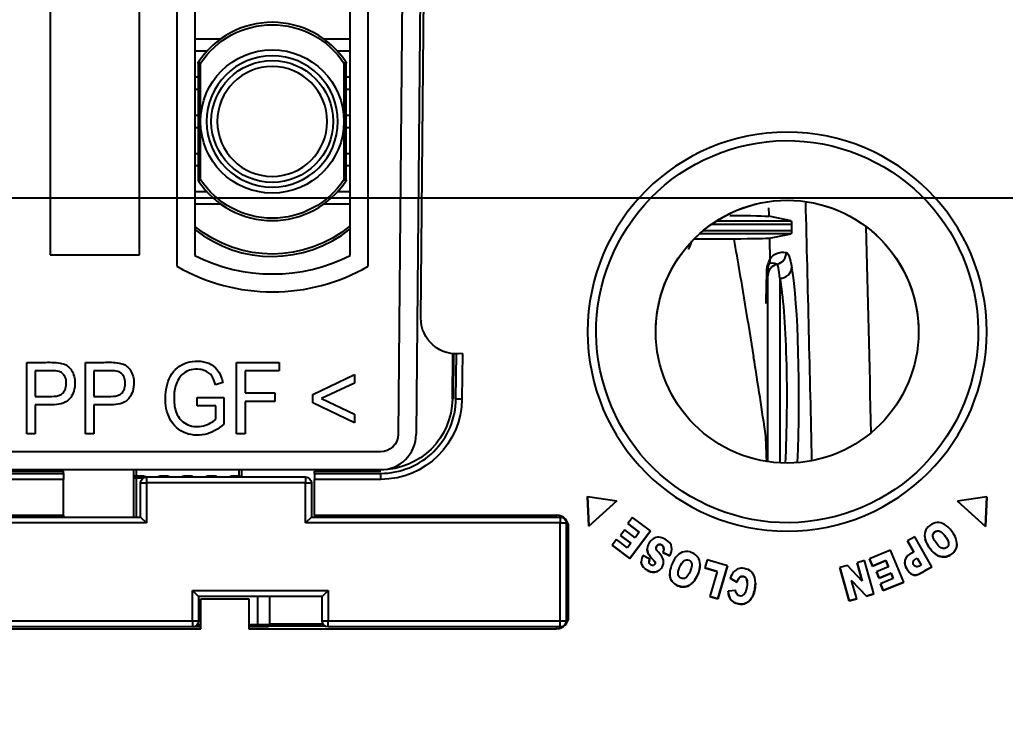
# Model space of a CAD drawing. Header units: millimetres. Extents: x 28 to 2363, y 8 to 1657.
# Drawn here: x 1971.9 to 2054.5, y 1254.4 to 1313.5 of the extents above; entities that cross this region are included whole.
import ezdxf

# ---------------------------------------------------------------- set-up
doc = ezdxf.new("R2010")
doc.units = ezdxf.units.MM
doc.layers.get('Defpoints').update_dxf_attribs({"linetype": 'CONTINUOUS'})
doc.layers.add('1LINE', color=7, linetype='CONTINUOUS')
doc.styles.add('Annotative', font='malgun.ttf')
doc.dimstyles.new('WOO', dxfattribs={"dimtxt": 20, "dimasz": 2, "dimexe": 1.25, "dimexo": 0.3, "dimgap": 1, "dimtad": 1, "dimdec": 1, "dimzin": 1, "dimdsep": 46, "dimtxsty": 'Annotative', "dimcen": 0, "dimclrd": 1, "dimclre": 1, "dimclrt": 2, "dimadec": 0, "dimazin": 0, "dimtfac": 1, "dimtdec": 1, "dimtofl": 0, "dimtmove": 0, "dimatfit": 3, "dimfxl": 0, "dimarcsym": 0})

# ---------------------------------------------------------------- blocks, each defined once
blk = doc.blocks.new('*D31')
at = {"layer": '1LINE', "color": 1, "lineweight": -2}
for p, q in [((1963.641, 1298.544), (2143.909, 1298.544)), ((2142.659, 1296.544), (2142.659, 849.163)), ((1892.986, 847.163), (2143.909, 847.163))]:
    blk.add_line(p, q, dxfattribs=at)
at = {"layer": '1LINE', "color": 1}
for points in [[(2142.326, 1296.544), (2142.993, 1296.544), (2142.659, 1298.544)], [(2142.326, 849.163), (2142.993, 849.163), (2142.659, 847.163)]]:
    blk.add_solid(points, dxfattribs=at)
at = {"layer": 'Defpoints', "color": 0}
for p in [(1963.341, 1298.544), (1892.686, 847.163), (2142.659, 847.163)]:
    blk.add_point(p, dxfattribs=at)
at = {"layer": '1LINE', "color": 2, "insert": (2131.272, 1072.853), "char_height": 20, "attachment_point": 5, "rotation": 90, "style": 'Annotative'}
blk.add_mtext('451', dxfattribs=at)
blk = doc.blocks.new('*D32')
at = {"layer": '1LINE', "color": 1, "lineweight": -2}
for p, q in [((1963.641, 1336.944), (2212.264, 1336.944)), ((2211.014, 1334.944), (2211.014, 849.163)), ((1892.986, 847.163), (2212.264, 847.163))]:
    blk.add_line(p, q, dxfattribs=at)
at = {"layer": '1LINE', "color": 1}
for points in [[(2210.681, 1334.944), (2211.348, 1334.944), (2211.014, 1336.944)], [(2210.681, 849.163), (2211.348, 849.163), (2211.014, 847.163)]]:
    blk.add_solid(points, dxfattribs=at)
at = {"layer": 'Defpoints', "color": 0}
for p in [(1963.341, 1336.944), (1892.686, 847.163), (2211.014, 847.163)]:
    blk.add_point(p, dxfattribs=at)
at = {"layer": '1LINE', "color": 2, "insert": (2199.681, 1092.053), "char_height": 20, "attachment_point": 5, "rotation": 90, "style": 'Annotative'}
blk.add_mtext('490', dxfattribs=at)

msp = doc.modelspace()

# ---------------------------------------------------------------- linework, layer by layer
at = {"layer": '1LINE', "linetype": 'Continuous'}
for p, q in [((2004.331, 1357.762), (2003.642, 1278.762)), ((2005.831, 1357.749), (2005.142, 1278.749)), ((1985.116, 1349.631), (1985.116, 1292.818)), ((2001.116, 1292.818), (2001.116, 1349.631)), ((1986.616, 1348.736), (1986.616, 1293.713)), ((1999.616, 1293.713), (1999.616, 1348.736)), ((2005.533, 1288.502), (2006.012, 1343.367)), ((1974.491, 1342.775), (1974.491, 1293.775)), ((1981.991, 1293.775), (1981.991, 1342.775)), ((1988.759, 1311.844), (1986.616, 1311.844)), ((1999.616, 1311.844), (1997.422, 1311.844)), ((1986.616, 1310.844), (1987.635, 1310.844)), ((1998.546, 1310.844), (1999.616, 1310.844)), ((1986.891, 1309.823), (1986.891, 1300.064)), ((1986.891, 1309.823), (1987.091, 1309.823)), ((1986.924, 1309.934), (1987.091, 1309.823)), ((1987.091, 1304.944), (1987.091, 1309.823)), ((1999.257, 1309.934), (1999.091, 1309.823)), ((1999.091, 1309.823), (1999.291, 1309.823)), ((1999.091, 1309.823), (1999.091, 1304.944)), ((1999.291, 1300.064), (1999.291, 1309.823)), ((1986.891, 1308.644), (1986.616, 1308.644)), ((1999.616, 1308.644), (1999.291, 1308.644)), ((1986.616, 1307.644), (1986.891, 1307.644)), ((1999.291, 1307.644), (1999.616, 1307.644)), ((1986.891, 1305.444), (1986.616, 1305.444)), ((1999.616, 1305.444), (1999.291, 1305.444)), ((1987.091, 1300.064), (1987.091, 1304.944)), ((1999.091, 1304.944), (1999.091, 1300.064)), ((1986.616, 1304.444), (1986.891, 1304.444)), ((1999.291, 1304.444), (1999.616, 1304.444)), ((1986.891, 1302.244), (1986.616, 1302.244)), ((1999.616, 1302.244), (1999.291, 1302.244)), ((1986.616, 1301.244), (1986.891, 1301.244)), ((1999.291, 1301.244), (1999.616, 1301.244)), ((1986.891, 1300.064), (1987.091, 1300.064)), ((1986.924, 1299.953), (1987.091, 1300.064)), ((1999.091, 1300.064), (1999.257, 1299.953)), ((1999.091, 1300.064), (1999.291, 1300.064)), ((1987.635, 1299.044), (1986.616, 1299.044)), ((1999.616, 1299.044), (1998.546, 1299.044)), ((1986.616, 1298.044), (1988.759, 1298.044)), ((1997.422, 1298.044), (1999.616, 1298.044)), ((2036.564, 1296.33), (2029.859, 1296.33)), ((2030.307, 1296.63), (2036.538, 1296.63)), ((2036.538, 1296.63), (2034.663, 1297.004)), ((2036.564, 1296.33), (2036.564, 1295.826)), ((2036.538, 1295.526), (2028.85, 1295.526)), ((2029.198, 1295.826), (2036.564, 1295.826)), ((2034.711, 1295.161), (2036.538, 1295.526)), ((1974.491, 1293.775), (1981.991, 1293.775)), ((2034.581, 1292.018), (2034.581, 1292.584)), ((2034.581, 1276.462), (2034.581, 1292.018)), ((2035.581, 1291.809), (2035.581, 1276.36)), ((1972.531, 1278.775), (1972.531, 1284.775)), ((1977.465, 1278.775), (1977.465, 1284.775)), ((1990.111, 1278.775), (1990.111, 1284.775)), ((1990.111, 1284.775), (1993.683, 1284.775)), ((1993.683, 1284.775), (1993.683, 1284.067)), ((2008.168, 1281.722), (2008.201, 1285.494)), ((2008.274, 1281.721), (2008.307, 1285.485)), ((2008.474, 1281.72), (2008.507, 1285.476)), ((2009.007, 1285.514), (2008.974, 1281.715)), ((1973.233, 1284.067), (1973.233, 1281.921)), ((1978.167, 1284.067), (1978.167, 1281.921)), ((1990.811, 1284.067), (1990.811, 1282.208)), ((1993.683, 1284.067), (1990.811, 1284.067)), ((1988.962, 1283.097), (1988.329, 1282.901)), ((1996.483, 1282.086), (1999.991, 1283.763)), ((1999.991, 1283.763), (1999.991, 1283.031)), ((1999.991, 1283.031), (1997.209, 1281.737)), ((1986.799, 1281.832), (1989.041, 1281.835)), ((1986.799, 1281.128), (1986.799, 1281.832)), ((1989.041, 1281.835), (1989.041, 1279.61)), ((1990.811, 1282.208), (1993.297, 1282.208)), ((1993.297, 1281.501), (1990.811, 1281.501)), ((1990.811, 1281.501), (1990.811, 1278.775)), ((1993.297, 1282.208), (1993.297, 1281.501)), ((1996.483, 1281.398), (1996.483, 1282.086)), ((1997.209, 1281.737), (1999.991, 1280.432)), ((1973.233, 1281.214), (1973.233, 1278.775)), ((1978.167, 1281.214), (1978.167, 1278.775)), ((1988.355, 1281.128), (1986.799, 1281.128)), ((1988.355, 1280.01), (1988.355, 1281.128)), ((1999.991, 1279.7), (1996.483, 1281.398)), ((1999.991, 1280.432), (1999.991, 1279.7)), ((1973.233, 1278.775), (1972.531, 1278.775)), ((1978.167, 1278.775), (1977.465, 1278.775)), ((1990.811, 1278.775), (1990.111, 1278.775)), ((2002.142, 1277.275), (1944.09, 1277.275)), ((1944.061, 1275.675), (1975.62, 1275.675)), ((2002.142, 1275.775), (1944.09, 1275.775)), ((1975.62, 1275.475), (1975.62, 1275.675)), ((1981.508, 1275.075), (1981.508, 1275.775)), ((1981.708, 1275.775), (1981.708, 1275.275)), ((1990.308, 1275.275), (1990.308, 1275.775)), ((1990.508, 1275.775), (1990.508, 1275.175)), ((1996.62, 1275.475), (1996.62, 1275.675)), ((1996.62, 1275.675), (2002.174, 1275.675)), ((1944.087, 1275.475), (1975.62, 1275.475)), ((1975.62, 1274.975), (1944.087, 1274.975)), ((1975.62, 1275.475), (1975.62, 1274.975)), ((1975.62, 1271.975), (1975.62, 1274.975)), ((1981.708, 1275.075), (1981.508, 1275.075)), ((1981.508, 1271.825), (1981.508, 1275.075)), ((1981.708, 1275.075), (1981.708, 1275.275)), ((1981.708, 1275.275), (1982.308, 1275.275)), ((1982.27, 1275.075), (1981.708, 1275.075)), ((1981.708, 1275.075), (1981.708, 1271.825)), ((1982.308, 1275.101), (1982.308, 1275.275)), ((1982.57, 1275.175), (1995.87, 1275.175)), ((1982.57, 1275.175), (1982.57, 1274.675)), ((1983.708, 1275.175), (1983.708, 1275.275)), ((1983.708, 1275.275), (1984.308, 1275.275)), ((1984.308, 1275.175), (1984.308, 1275.275)), ((1985.708, 1275.175), (1985.708, 1275.275)), ((1985.708, 1275.275), (1986.308, 1275.275)), ((1986.308, 1275.175), (1986.308, 1275.275)), ((1987.708, 1275.275), (1988.308, 1275.275)), ((1987.708, 1275.175), (1987.708, 1275.275)), ((1988.308, 1275.175), (1988.308, 1275.275)), ((1989.708, 1275.175), (1989.708, 1275.275)), ((1989.708, 1275.275), (1990.308, 1275.275)), ((1990.308, 1275.175), (1990.308, 1275.275)), ((1995.87, 1275.175), (1995.87, 1274.675)), ((1996.62, 1275.475), (1996.62, 1274.975)), ((1996.62, 1275.475), (2002.174, 1275.475)), ((1996.62, 1271.975), (1996.62, 1274.975)), ((2002.174, 1274.975), (1996.62, 1274.975)), ((2002.174, 1274.975), (2002.174, 1275.475)), ((1982.07, 1271.825), (1982.07, 1274.675)), ((1995.87, 1274.675), (1982.57, 1274.675)), ((1982.57, 1274.675), (1982.57, 1271.325)), ((1995.87, 1271.325), (1995.87, 1274.675)), ((1996.37, 1274.675), (1996.37, 1271.825)), ((2019.48, 1273.542), (2021.932, 1273.182)), ((2019.583, 1271.06), (2019.48, 1273.542)), ((2019.48, 1273.542), (2019.583, 1271.06)), ((2021.932, 1273.182), (2019.583, 1271.06)), ((2019.583, 1271.06), (2021.932, 1273.182)), ((2052.915, 1273.517), (2050.456, 1273.14)), ((2052.797, 1271.022), (2052.915, 1273.517)), ((2052.915, 1273.517), (2052.797, 1271.022)), ((2050.456, 1273.14), (2052.797, 1271.022)), ((2052.797, 1271.022), (2050.456, 1273.14)), ((1927.118, 1271.975), (1975.62, 1271.975)), ((1933.768, 1271.825), (1982.07, 1271.825)), ((1975.62, 1271.975), (1975.62, 1271.825)), ((1982.07, 1271.825), (1982.57, 1271.325)), ((1996.37, 1271.825), (1995.87, 1271.325)), ((1996.37, 1271.825), (2017.202, 1271.825)), ((1996.62, 1271.975), (1996.62, 1271.825)), ((1996.62, 1271.975), (2016.902, 1271.975)), ((2016.902, 1271.825), (2016.902, 1271.975)), ((2017.202, 1271.825), (2017.202, 1271.325)), ((2023.254, 1271.797), (2022.858, 1271.273)), ((2024.768, 1270.656), (2023.254, 1271.797)), ((1982.57, 1271.325), (1933.768, 1271.325)), ((2017.202, 1271.325), (1995.87, 1271.325)), ((2017.202, 1263.125), (2017.202, 1271.325)), ((2017.702, 1271.325), (2017.702, 1263.125)), ((2017.702, 1270.975), (2017.902, 1270.975)), ((2017.902, 1263.475), (2017.902, 1270.975)), ((2019.583, 1271.06), (2019.583, 1271.06)), ((2022.608, 1270.745), (2022.253, 1270.272)), ((2023.472, 1270.094), (2022.608, 1270.745)), ((2022.858, 1271.273), (2023.816, 1270.551)), ((2023.816, 1270.551), (2022.858, 1271.273)), ((2052.797, 1271.022), (2052.797, 1271.022)), ((2021.908, 1269.955), (2021.536, 1269.46)), ((2022.839, 1269.254), (2021.908, 1269.955)), ((2022.253, 1270.272), (2023.116, 1269.622)), ((2023.116, 1269.622), (2022.253, 1270.272)), ((2023.023, 1268.34), (2024.768, 1270.656)), ((2024.768, 1270.656), (2023.023, 1268.34)), ((2023.816, 1270.551), (2023.472, 1270.094)), ((2023.816, 1270.551), (2023.816, 1270.551)), ((2046.89, 1270.171), (2046.281, 1269.829)), ((2048.31, 1267.643), (2046.89, 1270.171)), ((2047.75, 1269.96), (2047.75, 1269.96)), ((2048.402, 1270.257), (2048.402, 1270.257)), ((2021.536, 1269.46), (2023.023, 1268.34)), ((2023.023, 1268.34), (2021.536, 1269.46)), ((2023.116, 1269.622), (2022.839, 1269.254)), ((2023.116, 1269.622), (2023.116, 1269.622)), ((2025.865, 1269.163), (2025.865, 1269.163)), ((2044.846, 1269.057), (2043.097, 1268.323)), ((2045.967, 1266.382), (2044.846, 1269.057)), ((2046.281, 1269.829), (2046.809, 1268.891)), ((2046.809, 1268.891), (2046.281, 1269.829)), ((2049.713, 1269.59), (2049.713, 1269.59)), ((2023.023, 1268.34), (2023.023, 1268.34)), ((2024.703, 1268.3), (2024.113, 1268.589)), ((2024.572, 1268.772), (2024.572, 1268.772)), ((2025.781, 1268.854), (2026.379, 1268.565)), ((2026.379, 1268.565), (2025.781, 1268.854)), ((2026.379, 1268.565), (2026.379, 1268.565)), ((2029.509, 1268.252), (2029.305, 1267.567)), ((2031.214, 1267.744), (2029.509, 1268.252)), ((2043.097, 1268.323), (2043.351, 1267.718)), ((2043.351, 1267.718), (2043.097, 1268.323)), ((2046.809, 1268.891), (2046.477, 1268.705)), ((2046.809, 1268.891), (2046.809, 1268.891)), ((2047.096, 1268.379), (2047.096, 1268.379)), ((2047.096, 1268.379), (2047.413, 1267.815)), ((2047.096, 1268.379), (2047.413, 1267.815)), ((2049.03, 1268.515), (2049.03, 1268.515)), ((2025.005, 1268.222), (2025.005, 1268.222)), ((2025.157, 1267.967), (2025.152, 1268.011)), ((2027.574, 1268.176), (2027.574, 1268.176)), ((2028.207, 1267.899), (2028.207, 1267.899)), ((2028.214, 1267.807), (2028.214, 1267.807)), ((2029.305, 1267.567), (2030.344, 1267.257)), ((2030.344, 1267.257), (2029.305, 1267.567)), ((2030.386, 1264.964), (2031.214, 1267.744)), ((2031.214, 1267.744), (2030.386, 1264.964)), ((2041.24, 1267.77), (2040.609, 1267.594)), ((2040.609, 1267.594), (2041.391, 1264.801)), ((2041.391, 1264.801), (2040.609, 1267.594)), ((2042.48, 1266.464), (2041.24, 1267.77)), ((2042.68, 1268.173), (2042.051, 1267.997)), ((2042.051, 1267.997), (2042.48, 1266.464)), ((2042.48, 1266.464), (2042.051, 1267.997)), ((2043.461, 1265.38), (2042.68, 1268.173)), ((2043.351, 1267.718), (2044.457, 1268.182)), ((2044.457, 1268.182), (2043.351, 1267.718)), ((2043.351, 1267.718), (2043.351, 1267.718)), ((2044.678, 1267.654), (2043.681, 1267.236)), ((2044.457, 1268.182), (2044.678, 1267.654)), ((2044.457, 1268.182), (2044.457, 1268.182)), ((2044.678, 1267.654), (2044.457, 1268.182)), ((2044.678, 1267.654), (2044.678, 1267.654)), ((2046.738, 1268.012), (2046.738, 1268.012)), ((2046.746, 1268.079), (2046.746, 1268.079)), ((2047.413, 1267.815), (2047.413, 1267.815)), ((2025.01, 1267.193), (2025.01, 1267.193)), ((2025.428, 1267.31), (2025.428, 1267.31)), ((2027.066, 1267.105), (2027.066, 1267.105)), ((2030.344, 1267.257), (2029.72, 1265.163)), ((2030.344, 1267.257), (2030.344, 1267.257)), ((2031.432, 1266.703), (2031.99, 1266.363)), ((2031.99, 1266.363), (2031.432, 1266.703)), ((2032.209, 1266.75), (2032.209, 1266.75)), ((2043.681, 1267.236), (2043.91, 1266.691)), ((2043.91, 1266.691), (2043.681, 1267.236)), ((2043.91, 1266.691), (2044.907, 1267.109)), ((2044.907, 1267.109), (2043.91, 1266.691)), ((2043.91, 1266.691), (2043.91, 1266.691)), ((2045.085, 1266.684), (2044.01, 1266.233)), ((2044.907, 1267.109), (2045.085, 1266.684)), ((2044.907, 1267.109), (2044.907, 1267.109)), ((2045.085, 1266.684), (2044.907, 1267.109)), ((2045.085, 1266.684), (2045.085, 1266.684)), ((2031.99, 1266.363), (2031.99, 1266.363)), ((2032.853, 1266.348), (2032.853, 1266.348)), ((2041.589, 1266.522), (2042.837, 1265.205)), ((2042.021, 1264.977), (2041.589, 1266.522)), ((2041.589, 1266.522), (2041.589, 1266.522)), ((2042.837, 1265.205), (2041.589, 1266.522)), ((2042.48, 1266.464), (2042.48, 1266.464)), ((2044.01, 1266.233), (2044.25, 1265.662)), ((2044.25, 1265.662), (2044.01, 1266.233)), ((2044.25, 1265.662), (2045.967, 1266.382)), ((2045.967, 1266.382), (2044.25, 1265.662)), ((1986.418, 1263.125), (1986.418, 1265.675)), ((1986.418, 1265.675), (1997.768, 1265.675)), ((1986.418, 1265.675), (1986.918, 1265.175)), ((1986.918, 1265.175), (1986.918, 1263.125)), ((1997.268, 1265.175), (1986.918, 1265.175)), ((1987.118, 1264.975), (1991.118, 1264.975)), ((1987.118, 1262.475), (1987.118, 1264.975)), ((1991.118, 1264.975), (1991.118, 1262.475)), ((1991.885, 1262.825), (1991.885, 1265.175)), ((1992.868, 1265.175), (1992.868, 1262.825)), ((1997.768, 1265.675), (1997.268, 1265.175)), ((1997.268, 1263.125), (1997.268, 1265.175)), ((1997.768, 1265.675), (1997.768, 1263.125)), ((2029.72, 1265.163), (2030.386, 1264.964)), ((2030.386, 1264.964), (2029.72, 1265.163)), ((2030.386, 1264.964), (2030.386, 1264.964)), ((2031.897, 1265.683), (2031.262, 1265.615)), ((2041.391, 1264.801), (2042.021, 1264.977)), ((2042.021, 1264.977), (2041.391, 1264.801)), ((2042.837, 1265.205), (2043.461, 1265.38)), ((2043.461, 1265.38), (2042.837, 1265.205)), ((2042.837, 1265.205), (2042.837, 1265.205)), ((2044.25, 1265.662), (2044.25, 1265.662)), ((2041.391, 1264.801), (2041.391, 1264.801)), ((2017.702, 1263.475), (2017.902, 1263.475)), ((1927.118, 1262.475), (1987.118, 1262.475)), ((1933.768, 1263.125), (1986.418, 1263.125)), ((1986.418, 1262.625), (1933.768, 1262.625)), ((1986.418, 1263.125), (1986.418, 1262.625)), ((1987.118, 1262.625), (1986.418, 1262.625)), ((1986.818, 1262.825), (1987.118, 1262.825)), ((1991.118, 1262.825), (1991.885, 1262.825)), ((1991.882, 1262.625), (1991.118, 1262.625)), ((1991.118, 1262.475), (2016.902, 1262.475)), ((1992.668, 1262.625), (1991.882, 1262.625)), ((1991.885, 1262.825), (1992.868, 1262.825)), ((1997.55, 1262.675), (1992.8, 1262.675)), ((1992.868, 1262.875), (1997.335, 1262.875)), ((1997.768, 1262.625), (1997.768, 1263.125)), ((1997.768, 1263.125), (2017.202, 1263.125)), ((2017.202, 1262.625), (1997.768, 1262.625)), ((2016.902, 1262.625), (2016.902, 1262.475)), ((2017.202, 1262.625), (2017.202, 1263.125))]:
    msp.add_line(p, q, dxfattribs=at)
for centre, radius in [((1993.091, 1304.944), 6), ((1993.091, 1304.944), 5.1), ((2036.2, 1287.342), 11)]:
    msp.add_circle(centre, radius, dxfattribs=at)
at = {"layer": '1LINE', "linetype": 'Continuous', "extrusion": (0, 0, -1)}
for centre, radius in [((-1993.091, 1304.944), 5.5), ((-1993.091, 1304.944), 4.6), ((-2036.2, 1287.342), 16.706)]:
    msp.add_circle(centre, radius, dxfattribs=at)
at = {"layer": '1LINE', "linetype": 'Continuous'}
for centre, radius, start, end in [((1993.091, 1305.844), 7.4, 33.55731, 146.44269), ((1987.091, 1300.064), 0.2, 180, 213.55731), ((1993.091, 1304.044), 7.4, 213.55731, 326.44269), ((1993.091, 1304.044), 10.4, 231.49466, 308.8579), ((1993.116, 1306.675), 14.5, 243.36688, 296.63312), ((1993.116, 1306.675), 16, 240, 300), ((2002.142, 1278.775), 3, 270, 359.5)]:
    msp.add_arc(centre, radius, start, end, dxfattribs=at)
at = {"layer": '1LINE', "linetype": 'Continuous', "extrusion": (0, 0, -1)}
for centre, radius, start, end in [((-1993.091, 1305.844), 7.2, 33.55731, 146.44269), ((-1987.091, 1309.823), 0.2, 0, 33.55731), ((-1999.091, 1309.823), 0.2, 146.44269, 180), ((-1993.091, 1304.044), 7.2, 213.55731, 326.44269), ((-1999.091, 1300.064), 0.2, 180, 213.55731), ((-2036.2, 1287.342), 11, 1.40624, 90), ((-2036.2, 1287.342), 11, 90, 181.41187), ((-1993.091, 1304.044), 10.2, 230.23054, 309.40513), ((-2008.533, 1288.476), 3, 260.90593, 0.5), ((-2002.168, 1281.775), 6, 180.5, 270), ((-2002.174, 1281.775), 6.8, 180.5, 270), ((-2002.142, 1278.775), 1.5, 180.49988, 270), ((-1982.308, 1275.075), 0.2, 90, 152.3507), ((-1983.708, 1275.075), 0.2, 30.00129, 90), ((-1984.308, 1275.075), 0.2, 90, 149.99871), ((-1985.708, 1275.075), 0.2, 30.00129, 90), ((-1986.308, 1275.075), 0.2, 90, 149.99871), ((-1987.708, 1275.075), 0.2, 30.00129, 90), ((-1988.308, 1275.075), 0.2, 90, 149.99871), ((-1989.708, 1275.075), 0.2, 30.00129, 90), ((-1995.87, 1274.675), 0.5, 90, 180), ((-1986.418, 1263.125), 0.5, 180, 270), ((-2017.202, 1263.125), 0.5, 180, 270)]:
    msp.add_arc(centre, radius, start, end, dxfattribs=at)
at = {"layer": '1LINE', "linetype": 'Continuous', "extrusion": (6.12303e-17, -3.74928e-33, -1)}
for centre, radius, start, end in [((-1981.708, 1275.075), 0.2, 0, 90), ((-1982.57, 1274.675), 0.5, 0, 90), ((-1990.308, 1275.075), 0.2, 90, 149.99871), ((-2017.202, 1271.325), 0.5, 90, 180), ((-1992.668, 1262.825), 0.2, 180, 270), ((-1997.768, 1263.125), 0.5, 270, 0)]:
    msp.add_arc(centre, radius, start, end, dxfattribs=at)
at = {"layer": '1LINE', "linetype": 'Continuous', "extrusion": (-3.83778e-22, -6.26758e-06, 1)}
for centre, start, end in [((2016.902, 1270.975, -0.008), 0, 90), ((2016.902, 1263.475, -0.008), 270, 359.99047)]:
    msp.add_arc(centre, 1, start, end, dxfattribs=at)
at = {"layer": '1LINE', "linetype": 'Continuous', "extrusion": (0, 0, -1)}
for centre, major_axis, ratio, start_param, end_param in [((1935.92, 966.673), (0.001, -1210), 0.087489, 4.434821, 4.453419), ((2036.538, 1296.33), (0, -0.3), 0.087489, 3.159046, 4.712389), ((2036.538, 1295.826), (0, -0.3), 0.087489, 4.712389, 6.265732), ((1940.901, 966.673), (0.001, -1215), 0.087129, 4.437779, 4.452527), ((2036.577, 1291.838), (1.545, -1.887), 0.672721, 2.881237, 3.799589), ((2035.581, 1291.838), (0.827, -1.223), 0.459411, 2.972193, 3.890472), ((2036.093, 1281.824), (0, -12.2), 0.087489, 3.611712, 5.175444), ((2035.097, 1281.824), (0, -11.2), 0.0953, 3.611712, 5.223771)]:
    msp.add_ellipse(centre, major_axis=major_axis, ratio=ratio, start_param=start_param, end_param=end_param, dxfattribs=at)
at = {"layer": '1LINE', "linetype": 'Continuous'}
for centre, major_axis, ratio, start_param, end_param in [((2035.134, 1293.967), (-0.168, -0.986), 0.996085, 0.395039, 1.738563), ((2035.581, 1292.018), (-1, 0), 0.999391, 4.937491, 6.283185), ((2033.581, 1292.584), (1, 0), 0.251479, 5.867733, 6.283185), ((2035.581, 1292.701), (-0.985, -0.17), 0.888815, 1.418936, 2.950241), ((2008.974, 1281.715), (0.5, -0.004), 0.000006, 3.141593, 4.712389), ((1982.57, 1274.675), (-0.5, 0), 0.000006, 0, 1.570796), ((1995.87, 1274.675), (0.5, 0), 0.000006, 4.712389, 6.283185), ((2017.202, 1271.325), (0.5, 0), 0.000006, 4.712389, 6.283185), ((1986.418, 1263.125), (-0.5, 0), 0.000006, 1.570796, 3.141593), ((1991.882, 1262.825), (0, 0.2), 0.017452, 3.141593, 4.712389), ((1997.768, 1263.125), (-0.5, 0), 0.000006, 0, 1.570796), ((2017.202, 1263.125), (0.5, 0), 0.000006, 4.712389, 6.283185)]:
    msp.add_ellipse(centre, major_axis=major_axis, ratio=ratio, start_param=start_param, end_param=end_param, dxfattribs=at)
for points, knots in [([(2048.468, 1297.612), (2045.78, 1300.824), (2041.785, 1302.909), (2033.441, 1303.649), (2029.142, 1302.299), (2022.718, 1296.922), (2020.633, 1292.927), (2019.893, 1284.583), (2021.243, 1280.284), (2026.62, 1273.86), (2030.615, 1271.775), (2038.959, 1271.035), (2043.258, 1272.385), (2049.682, 1277.762), (2051.767, 1281.757), (2052.507, 1290.101), (2051.157, 1294.4), (2048.468, 1297.612)], [0, 0, 0, 0, 0.125, 0.125, 0.25, 0.25, 0.375, 0.375, 0.5, 0.5, 0.625, 0.625, 0.75, 0.75, 0.875, 0.875, 1, 1, 1, 1]), ([(2033.404, 1285.243), (2033.177, 1286.651), (2032.647, 1289.949), (2032.085, 1293.224), (2031.763, 1295.1)], [0, 0, 0, 0, 0.427135, 1, 1, 1, 1]), ([(2034.495, 1292.482), (2034.497, 1292.555), (2034.504, 1292.632), (2034.526, 1292.775), (2034.542, 1292.844), (2034.562, 1292.915), (2034.564, 1292.924), (2034.588, 1293.004), (2034.611, 1293.068), (2034.654, 1293.174), (2034.674, 1293.219), (2034.717, 1293.311), (2034.737, 1293.35), (2034.752, 1293.384), (2034.755, 1293.389), (2034.757, 1293.394)], [0, 0, 0, 0, 0.157543, 0.157543, 0.309597, 0.309597, 0.331386, 0.331386, 0.511855, 0.511855, 0.690549, 0.690549, 0.950799, 0.950799, 1, 1, 1, 1]), ([(2034.438, 1289.69), (2034.455, 1290.338), (2034.469, 1290.987), (2034.486, 1291.918), (2034.491, 1292.2), (2034.495, 1292.482)], [0, 0, 0, 0, 0.697714, 0.697714, 1, 1, 1, 1]), ([(2034.67, 1292.979), (2034.67, 1292.978), (2034.669, 1292.977), (2034.664, 1292.969), (2034.657, 1292.956), (2034.642, 1292.921), (2034.635, 1292.904), (2034.622, 1292.867), (2034.617, 1292.852), (2034.61, 1292.823), (2034.607, 1292.811), (2034.6, 1292.782), (2034.597, 1292.764), (2034.591, 1292.728), (2034.588, 1292.71), (2034.584, 1292.671), (2034.582, 1292.65), (2034.581, 1292.614), (2034.581, 1292.598), (2034.581, 1292.584)], [0, 0, 0, 0, 0.060469, 0.060469, 0.365443, 0.365443, 0.553787, 0.553787, 0.658197, 0.658197, 0.717694, 0.717694, 0.792715, 0.792715, 0.859497, 0.859497, 0.937723, 0.937723, 1, 1, 1, 1]), ([(1972.531, 1284.775), (1972.998, 1284.775), (1973.466, 1284.775), (1974.167, 1284.775), (1974.401, 1284.777), (1974.869, 1284.771), (1975.106, 1284.765), (1975.335, 1284.718)], [0, 0, 0, 0, 0.49931, 0.49931, 0.748965, 0.748965, 1, 1, 1, 1]), ([(1977.465, 1284.775), (1977.719, 1284.775), (1977.973, 1284.775), (1978.482, 1284.775), (1978.736, 1284.775), (1979.417, 1284.775), (1979.851, 1284.804), (1980.269, 1284.718)], [0, 0, 0, 0, 0.271736, 0.271736, 0.543473, 0.543473, 1, 1, 1, 1]), ([(1989.041, 1279.61), (1988.584, 1279.196), (1988.046, 1278.87), (1986.852, 1278.605), (1986.2, 1278.671), (1985.095, 1279.199), (1984.655, 1279.688), (1984.187, 1280.823), (1984.112, 1281.449), (1984.196, 1282.672), (1984.358, 1283.291), (1985.022, 1284.327), (1985.575, 1284.689), (1986.782, 1284.943), (1987.435, 1284.892), (1988.52, 1284.295), (1988.824, 1283.701), (1988.962, 1283.097)], [0, 0, 0, 0, 0.125, 0.125, 0.25, 0.25, 0.375, 0.375, 0.5, 0.5, 0.625, 0.625, 0.75, 0.75, 0.875, 0.875, 1, 1, 1, 1]), ([(2034.414, 1278.573), (2034.255, 1279.658), (2033.927, 1281.887), (2033.57, 1284.102), (2033.387, 1285.238)], [0, 0, 0, 0, 0.486826, 1, 1, 1, 1]), ([(1975.335, 1284.718), (1975.498, 1284.687), (1975.66, 1284.635), (1975.93, 1284.489), (1976.045, 1284.4), (1976.256, 1284.167), (1976.346, 1284.014), (1976.487, 1283.69), (1976.533, 1283.513), (1976.589, 1283.066), (1976.578, 1282.789), (1976.472, 1282.317), (1976.391, 1282.113), (1976.199, 1281.804), (1976.105, 1281.682), (1975.873, 1281.491), (1975.736, 1281.418), (1975.364, 1281.278), (1975.114, 1281.239), (1974.324, 1281.187), (1973.778, 1281.214), (1973.233, 1281.214)], [0, 0, 0, 0, 0.074286, 0.074286, 0.137439, 0.137439, 0.214889, 0.214889, 0.295429, 0.295429, 0.416911, 0.416911, 0.512864, 0.512864, 0.579852, 0.579852, 0.647146, 0.647146, 0.757743, 0.757743, 1, 1, 1, 1]), ([(1975.24, 1284.013), (1975.053, 1284.07), (1974.851, 1284.065), (1974.463, 1284.069), (1974.27, 1284.067), (1973.796, 1284.067), (1973.515, 1284.067), (1973.233, 1284.067)], [0, 0, 0, 0, 0.293294, 0.293294, 0.579787, 0.579787, 1, 1, 1, 1]), ([(1973.233, 1281.921), (1973.766, 1281.921), (1974.3, 1281.885), (1974.958, 1281.941), (1975.086, 1281.962), (1975.302, 1282.032), (1975.396, 1282.075), (1975.559, 1282.192), (1975.629, 1282.27), (1975.732, 1282.431), (1975.77, 1282.515), (1975.839, 1282.746), (1975.854, 1282.9), (1975.847, 1283.212), (1975.819, 1283.377), (1975.713, 1283.621), (1975.655, 1283.712), (1975.527, 1283.855), (1975.458, 1283.911), (1975.337, 1283.978), (1975.289, 1283.998), (1975.24, 1284.013)], [0, 0, 0, 0, 0.352026, 0.352026, 0.436313, 0.436313, 0.502803, 0.502803, 0.570243, 0.570243, 0.630104, 0.630104, 0.730795, 0.730795, 0.838787, 0.838787, 0.908696, 0.908696, 0.966245, 0.966245, 1, 1, 1, 1]), ([(1980.269, 1284.718), (1980.432, 1284.687), (1980.594, 1284.635), (1980.864, 1284.489), (1980.979, 1284.4), (1981.189, 1284.167), (1981.28, 1284.014), (1981.421, 1283.69), (1981.467, 1283.513), (1981.523, 1283.066), (1981.512, 1282.789), (1981.406, 1282.317), (1981.325, 1282.113), (1981.132, 1281.804), (1981.039, 1281.682), (1980.807, 1281.491), (1980.67, 1281.418), (1980.298, 1281.278), (1980.048, 1281.239), (1979.258, 1281.187), (1978.712, 1281.214), (1978.167, 1281.214)], [0, 0, 0, 0, 0.074286, 0.074286, 0.137439, 0.137439, 0.214889, 0.214889, 0.295429, 0.295429, 0.416911, 0.416911, 0.512864, 0.512864, 0.579852, 0.579852, 0.647146, 0.647146, 0.757743, 0.757743, 1, 1, 1, 1]), ([(1980.174, 1284.013), (1979.986, 1284.07), (1979.785, 1284.065), (1979.396, 1284.069), (1979.204, 1284.067), (1978.73, 1284.067), (1978.448, 1284.067), (1978.167, 1284.067)], [0, 0, 0, 0, 0.293294, 0.293294, 0.579787, 0.579787, 1, 1, 1, 1]), ([(1978.167, 1281.921), (1978.699, 1281.921), (1979.234, 1281.885), (1979.892, 1281.941), (1980.019, 1281.962), (1980.236, 1282.032), (1980.329, 1282.075), (1980.493, 1282.192), (1980.563, 1282.27), (1980.666, 1282.431), (1980.703, 1282.515), (1980.773, 1282.746), (1980.788, 1282.9), (1980.781, 1283.212), (1980.753, 1283.377), (1980.646, 1283.621), (1980.589, 1283.712), (1980.461, 1283.855), (1980.392, 1283.911), (1980.271, 1283.978), (1980.223, 1283.998), (1980.174, 1284.013)], [0, 0, 0, 0, 0.352026, 0.352026, 0.436313, 0.436313, 0.502803, 0.502803, 0.570243, 0.570243, 0.630104, 0.630104, 0.730795, 0.730795, 0.838787, 0.838787, 0.908696, 0.908696, 0.966245, 0.966245, 1, 1, 1, 1]), ([(1988.329, 1282.901), (1988.274, 1283.115), (1988.203, 1283.329), (1988.027, 1283.642), (1987.939, 1283.754), (1987.728, 1283.934), (1987.607, 1284.006), (1987.336, 1284.124), (1987.182, 1284.165), (1986.786, 1284.213), (1986.537, 1284.199), (1986.12, 1284.104), (1985.942, 1284.031), (1985.625, 1283.833), (1985.482, 1283.703), (1985.226, 1283.365), (1985.116, 1283.148), (1984.921, 1282.573), (1984.868, 1282.198), (1984.863, 1281.438), (1984.901, 1281.04), (1985.089, 1280.478), (1985.177, 1280.292), (1985.412, 1279.96), (1985.563, 1279.813), (1985.921, 1279.582), (1986.132, 1279.494), (1986.565, 1279.391), (1986.792, 1279.377), (1987.237, 1279.421), (1987.458, 1279.482), (1987.884, 1279.668), (1988.1, 1279.785), (1988.307, 1279.964), (1988.332, 1279.987), (1988.355, 1280.01)], [0, 0, 0, 0, 0.061066, 0.061066, 0.099392, 0.099392, 0.13746, 0.13746, 0.180767, 0.180767, 0.247774, 0.247774, 0.299517, 0.299517, 0.351546, 0.351546, 0.417304, 0.417304, 0.520025, 0.520025, 0.628212, 0.628212, 0.683896, 0.683896, 0.740359, 0.740359, 0.801734, 0.801734, 0.863012, 0.863012, 0.924934, 0.924934, 0.990939, 0.990939, 1, 1, 1, 1]), ([(2002.174, 1275.475), (2003.815, 1275.475), (2005.445, 1276.146), (2007.774, 1278.455), (2008.46, 1280.08), (2008.474, 1281.72)], [0, 0, 0, 0, 0.5, 0.5, 1, 1, 1, 1]), ([(2048.752, 1271.36), (2048.556, 1271.346), (2048.357, 1271.263), (2047.952, 1270.964), (2047.82, 1270.791), (2047.758, 1270.595)], [0, 0, 0, 0, 0.504577, 0.504577, 1, 1, 1, 1]), ([(2049.03, 1268.515), (2049.347, 1268.427), (2049.656, 1268.494), (2050.251, 1268.933), (2050.401, 1269.208), (2050.417, 1269.875), (2050.28, 1270.233), (2049.798, 1270.886), (2049.588, 1271.083), (2049.372, 1271.203)], [0, 0, 0, 0, 0.274055, 0.274055, 0.541785, 0.541785, 0.808763, 0.808763, 1, 1, 1, 1]), ([(2024.989, 1269.994), (2024.842, 1269.899), (2024.72, 1269.771), (2024.546, 1269.474), (2024.5, 1269.336), (2024.487, 1269.195)], [0, 0, 0, 0, 0.540948, 0.540948, 1, 1, 1, 1]), ([(2026.529, 1269.317), (2026.498, 1269.555), (2026.318, 1269.771), (2025.8, 1270.074), (2025.623, 1270.13), (2025.459, 1270.133)], [0, 0, 0, 0, 0.636973, 0.636973, 1, 1, 1, 1]), ([(2047.75, 1269.96), (2047.808, 1269.733), (2047.938, 1269.483), (2048.416, 1268.835), (2048.713, 1268.603), (2049.03, 1268.515)], [0, 0, 0, 0, 0.42081, 0.42081, 1, 1, 1, 1]), ([(2049.03, 1268.515), (2048.861, 1268.562), (2048.702, 1268.651), (2048.37, 1268.913), (2048.207, 1269.107), (2047.931, 1269.51), (2047.809, 1269.727), (2047.75, 1269.96)], [0, 0, 0, 0, 0.264624, 0.264624, 0.637293, 0.637293, 1, 1, 1, 1]), ([(2048.403, 1270.23), (2048.399, 1270.299), (2048.409, 1270.369), (2048.467, 1270.492), (2048.514, 1270.545), (2048.626, 1270.628), (2048.69, 1270.656), (2048.826, 1270.672), (2048.896, 1270.66), (2048.961, 1270.636)], [0, 0, 0, 0, 0.25, 0.25, 0.5, 0.5, 0.75, 0.75, 1, 1, 1, 1]), ([(2048.403, 1270.23), (2048.4, 1270.276), (2048.404, 1270.324), (2048.428, 1270.415), (2048.449, 1270.458), (2048.502, 1270.529), (2048.532, 1270.558), (2048.605, 1270.613), (2048.65, 1270.637), (2048.743, 1270.665), (2048.792, 1270.669), (2048.881, 1270.661), (2048.922, 1270.651), (2048.961, 1270.636)], [0, 0, 0, 0, 0.170429, 0.170429, 0.34306, 0.34306, 0.492342, 0.492342, 0.67437, 0.67437, 0.84872, 0.84872, 1, 1, 1, 1]), ([(2049.712, 1269.618), (2049.715, 1269.568), (2049.711, 1269.517), (2049.687, 1269.429), (2049.67, 1269.39), (2049.623, 1269.322), (2049.594, 1269.291), (2049.526, 1269.239), (2049.486, 1269.217), (2049.399, 1269.186), (2049.349, 1269.18), (2049.259, 1269.183), (2049.216, 1269.191), (2049.115, 1269.224), (2049.058, 1269.256), (2048.882, 1269.386), (2048.781, 1269.509), (2048.59, 1269.77), (2048.495, 1269.914), (2048.419, 1270.123), (2048.406, 1270.176), (2048.403, 1270.23)], [0, 0, 0, 0, 0.070271, 0.070271, 0.128263, 0.128263, 0.186024, 0.186024, 0.248331, 0.248331, 0.316163, 0.316163, 0.375716, 0.375716, 0.465501, 0.465501, 0.685584, 0.685584, 0.924585, 0.924585, 1, 1, 1, 1]), ([(2048.961, 1270.636), (2049.066, 1270.598), (2049.15, 1270.527), (2049.306, 1270.374), (2049.374, 1270.29), (2049.503, 1270.116), (2049.563, 1270.026), (2049.639, 1269.88), (2049.661, 1269.83), (2049.696, 1269.727), (2049.71, 1269.673), (2049.712, 1269.618)], [0, 0, 0, 0, 0.25, 0.25, 0.5, 0.5, 0.75, 0.75, 0.875, 0.875, 1, 1, 1, 1]), ([(2048.961, 1270.636), (2049.038, 1270.608), (2049.108, 1270.56), (2049.254, 1270.431), (2049.329, 1270.345), (2049.469, 1270.164), (2049.536, 1270.068), (2049.637, 1269.887), (2049.677, 1269.802), (2049.706, 1269.682), (2049.711, 1269.65), (2049.712, 1269.618)], [0, 0, 0, 0, 0.190629, 0.190629, 0.448972, 0.448972, 0.716356, 0.716356, 0.926593, 0.926593, 1, 1, 1, 1]), ([(2024.572, 1268.772), (2024.554, 1268.808), (2024.539, 1268.844), (2024.513, 1268.919), (2024.503, 1268.958), (2024.488, 1269.04), (2024.484, 1269.084), (2024.484, 1269.128)], [0, 0, 0, 0, 0.320368, 0.320368, 0.64113, 0.64113, 1, 1, 1, 1]), ([(2025.457, 1268.839), (2025.324, 1268.979), (2025.25, 1269.087), (2025.222, 1269.241), (2025.234, 1269.312), (2025.312, 1269.445), (2025.37, 1269.492), (2025.523, 1269.541), (2025.605, 1269.528), (2025.805, 1269.411), (2025.863, 1269.309), (2025.865, 1269.171)], [0, 0, 0, 0, 0.179511, 0.179511, 0.359021, 0.359021, 0.549196, 0.549196, 0.741599, 0.741599, 1, 1, 1, 1]), ([(2025.865, 1269.171), (2025.865, 1269.218), (2025.857, 1269.267), (2025.826, 1269.344), (2025.807, 1269.375), (2025.76, 1269.429), (2025.731, 1269.453), (2025.666, 1269.493), (2025.628, 1269.511), (2025.559, 1269.527), (2025.529, 1269.53), (2025.47, 1269.524), (2025.441, 1269.516), (2025.384, 1269.491), (2025.357, 1269.474), (2025.308, 1269.43), (2025.286, 1269.403), (2025.252, 1269.343), (2025.24, 1269.309), (2025.231, 1269.257), (2025.23, 1269.24), (2025.23, 1269.223)], [0, 0, 0, 0, 0.14146, 0.14146, 0.248016, 0.248016, 0.353987, 0.353987, 0.475618, 0.475618, 0.563259, 0.563259, 0.65093, 0.65093, 0.745234, 0.745234, 0.845498, 0.845498, 0.94956, 0.94956, 1, 1, 1, 1]), ([(2050.409, 1269.574), (2050.41, 1269.478), (2050.398, 1269.383), (2050.341, 1269.172), (2050.283, 1269.057), (2050.124, 1268.849), (2050.019, 1268.756), (2049.787, 1268.599), (2049.654, 1268.535), (2049.41, 1268.478), (2049.3, 1268.471), (2049.138, 1268.489), (2049.083, 1268.5), (2049.03, 1268.515)], [0, 0, 0, 0, 0.143435, 0.143435, 0.331776, 0.331776, 0.538642, 0.538642, 0.755226, 0.755226, 0.917784, 0.917784, 1, 1, 1, 1]), ([(2024.113, 1268.589), (2023.985, 1268.315), (2023.952, 1268.08), (2024.073, 1267.69), (2024.227, 1267.52), (2024.677, 1267.256), (2024.855, 1267.195), (2025.01, 1267.193)], [0, 0, 0, 0, 0.355366, 0.355366, 0.710732, 0.710732, 1, 1, 1, 1]), ([(2025.005, 1268.222), (2024.95, 1268.278), (2024.896, 1268.336), (2024.793, 1268.453), (2024.744, 1268.513), (2024.651, 1268.637), (2024.606, 1268.702), (2024.572, 1268.772)], [0, 0, 0, 0, 0.336289, 0.336289, 0.665925, 0.665925, 1, 1, 1, 1]), ([(2024.703, 1268.3), (2024.69, 1268.27), (2024.679, 1268.239), (2024.66, 1268.174), (2024.652, 1268.141), (2024.647, 1268.093), (2024.646, 1268.079), (2024.646, 1268.064)], [0, 0, 0, 0, 0.405522, 0.405522, 0.826012, 0.826012, 1, 1, 1, 1]), ([(2027.012, 1268.604), (2026.845, 1268.44), (2026.695, 1268.202), (2026.376, 1267.462), (2026.326, 1267.088), (2026.409, 1266.77)], [0, 0, 0, 0, 0.42081, 0.42081, 1, 1, 1, 1]), ([(2028.727, 1268.444), (2028.616, 1268.605), (2028.443, 1268.736), (2027.982, 1268.935), (2027.766, 1268.962), (2027.565, 1268.917)], [0, 0, 0, 0, 0.504577, 0.504577, 1, 1, 1, 1]), ([(2027.574, 1268.176), (2027.698, 1268.258), (2027.829, 1268.27), (2028.1, 1268.154), (2028.18, 1268.05), (2028.207, 1267.899)], [0, 0, 0, 0, 0.505859, 0.505859, 1, 1, 1, 1]), ([(2027.574, 1268.176), (2027.698, 1268.258), (2027.829, 1268.27), (2028.1, 1268.154), (2028.18, 1268.05), (2028.207, 1267.899)], [0, 0, 0, 0, 0.505859, 0.505859, 1, 1, 1, 1]), ([(2046.477, 1268.705), (2046.233, 1268.568), (2046.091, 1268.393), (2046.015, 1267.973), (2046.067, 1267.74), (2046.35, 1267.236), (2046.512, 1267.075), (2046.882, 1266.929), (2047.084, 1266.954), (2047.639, 1267.266), (2047.974, 1267.454), (2048.31, 1267.643)], [0, 0, 0, 0, 0.18405, 0.18405, 0.3681, 0.3681, 0.547025, 0.547025, 0.725949, 0.725949, 1, 1, 1, 1]), ([(2046.746, 1268.079), (2046.764, 1268.158), (2046.831, 1268.23), (2046.997, 1268.324), (2047.047, 1268.351), (2047.096, 1268.379)], [0, 0, 0, 0, 0.702513, 0.702513, 1, 1, 1, 1]), ([(2025.01, 1267.193), (2024.895, 1267.195), (2024.782, 1267.228), (2024.502, 1267.346), (2024.332, 1267.448), (2024.143, 1267.641), (2024.092, 1267.707), (2024.018, 1267.852), (2023.995, 1267.933), (2023.984, 1268.037), (2023.983, 1268.059), (2023.983, 1268.082)], [0, 0, 0, 0, 0.233689, 0.233689, 0.623541, 0.623541, 0.787675, 0.787675, 0.953821, 0.953821, 1, 1, 1, 1]), ([(2024.999, 1267.771), (2024.941, 1267.753), (2024.877, 1267.764), (2024.723, 1267.855), (2024.671, 1267.919), (2024.653, 1267.999)], [0, 0, 0, 0, 0.450161, 0.450161, 1, 1, 1, 1]), ([(2025.152, 1268.011), (2025.162, 1267.963), (2025.156, 1267.918), (2025.101, 1267.824), (2025.056, 1267.788), (2024.999, 1267.771)], [0, 0, 0, 0, 0.421769, 0.421769, 1, 1, 1, 1]), ([(2025.152, 1268.011), (2025.148, 1268.037), (2025.136, 1268.06), (2025.109, 1268.103), (2025.093, 1268.123), (2025.055, 1268.17), (2025.03, 1268.196), (2025.005, 1268.222)], [0, 0, 0, 0, 0.298749, 0.298749, 0.587613, 0.587613, 1, 1, 1, 1]), ([(2025.428, 1267.31), (2025.553, 1267.39), (2025.653, 1267.495), (2025.843, 1267.819), (2025.881, 1268.013), (2025.842, 1268.206)], [0, 0, 0, 0, 0.39645, 0.39645, 1, 1, 1, 1]), ([(2026.409, 1266.77), (2026.493, 1266.452), (2026.706, 1266.219), (2027.385, 1265.926), (2027.699, 1265.935), (2028.283, 1266.258), (2028.523, 1266.556), (2028.844, 1267.302), (2028.908, 1267.582), (2028.903, 1267.829)], [0, 0, 0, 0, 0.274055, 0.274055, 0.541785, 0.541785, 0.808763, 0.808763, 1, 1, 1, 1]), ([(2028.903, 1267.829), (2028.906, 1267.667), (2028.88, 1267.503), (2028.753, 1267.042), (2028.618, 1266.745), (2028.346, 1266.38), (2028.248, 1266.276), (2028.023, 1266.106), (2027.893, 1266.038), (2027.637, 1265.969), (2027.508, 1265.961), (2027.249, 1265.993), (2027.116, 1266.038), (2026.864, 1266.158), (2026.741, 1266.241), (2026.569, 1266.423), (2026.507, 1266.515), (2026.441, 1266.664), (2026.423, 1266.716), (2026.409, 1266.77)], [0, 0, 0, 0, 0.122527, 0.122527, 0.361761, 0.361761, 0.467045, 0.467045, 0.573859, 0.573859, 0.667558, 0.667558, 0.770474, 0.770474, 0.878225, 0.878225, 0.959098, 0.959098, 1, 1, 1, 1]), ([(2027.706, 1266.736), (2027.577, 1266.652), (2027.448, 1266.638), (2027.185, 1266.751), (2027.104, 1266.855), (2027.047, 1267.154), (2027.087, 1267.354), (2027.323, 1267.903), (2027.449, 1268.093), (2027.574, 1268.176)], [0, 0, 0, 0, 0.232183, 0.232183, 0.473881, 0.473881, 0.714094, 0.714094, 1, 1, 1, 1]), ([(2027.097, 1266.925), (2027.088, 1266.95), (2027.081, 1266.976), (2027.047, 1267.154), (2027.087, 1267.354), (2027.323, 1267.903), (2027.449, 1268.093), (2027.574, 1268.176)], [0, 0, 0, 0, 0.079933, 0.079933, 0.500013, 0.500013, 1, 1, 1, 1]), ([(2028.207, 1267.899), (2028.234, 1267.748), (2028.189, 1267.538), (2027.957, 1266.998), (2027.834, 1266.82), (2027.706, 1266.736)], [0, 0, 0, 0, 0.496847, 0.496847, 1, 1, 1, 1]), ([(2032.098, 1267.485), (2031.957, 1267.433), (2031.83, 1267.343), (2031.606, 1267.083), (2031.51, 1266.913), (2031.432, 1266.703)], [0, 0, 0, 0, 0.5, 0.5, 1, 1, 1, 1]), ([(2033.174, 1267.27), (2033.037, 1267.388), (2032.848, 1267.467), (2032.409, 1267.544), (2032.24, 1267.537), (2032.098, 1267.485)], [0, 0, 0, 0, 0.548387, 0.548387, 1, 1, 1, 1]), ([(2048.31, 1267.643), (2048.021, 1267.48), (2047.731, 1267.317), (2047.32, 1267.086), (2047.196, 1267.011), (2046.993, 1266.963), (2046.921, 1266.957), (2046.783, 1266.971), (2046.714, 1266.992), (2046.574, 1267.06), (2046.503, 1267.113), (2046.342, 1267.27), (2046.263, 1267.388), (2046.123, 1267.646), (2046.064, 1267.797), (2046.043, 1267.981), (2046.041, 1268.012), (2046.041, 1268.043)], [0, 0, 0, 0, 0.324715, 0.324715, 0.462073, 0.462073, 0.529673, 0.529673, 0.597628, 0.597628, 0.681669, 0.681669, 0.817442, 0.817442, 0.970105, 0.970105, 1, 1, 1, 1]), ([(2046.963, 1267.671), (2046.891, 1267.703), (2046.832, 1267.759), (2046.742, 1267.92), (2046.728, 1268), (2046.746, 1268.079)], [0, 0, 0, 0, 0.493976, 0.493976, 1, 1, 1, 1]), ([(2047.413, 1267.815), (2047.355, 1267.783), (2047.298, 1267.751), (2047.127, 1267.655), (2047.035, 1267.639), (2046.963, 1267.671)], [0, 0, 0, 0, 0.336595, 0.336595, 1, 1, 1, 1]), ([(2025.428, 1267.31), (2025.396, 1267.289), (2025.361, 1267.27), (2025.29, 1267.239), (2025.254, 1267.226), (2025.149, 1267.199), (2025.079, 1267.192), (2025.01, 1267.193)], [0, 0, 0, 0, 0.263056, 0.263056, 0.526237, 0.526237, 1, 1, 1, 1]), ([(2032.209, 1266.75), (2032.176, 1266.717), (2032.147, 1266.68), (2032.094, 1266.598), (2032.07, 1266.553), (2032.027, 1266.46), (2032.008, 1266.412), (2031.99, 1266.363)], [0, 0, 0, 0, 0.313822, 0.313822, 0.654374, 0.654374, 1, 1, 1, 1]), ([(2032.209, 1266.75), (2032.292, 1266.833), (2032.4, 1266.863), (2032.666, 1266.817), (2032.76, 1266.739), (2032.868, 1266.478), (2032.867, 1266.254), (2032.766, 1265.681), (2032.701, 1265.5), (2032.617, 1265.391)], [0, 0, 0, 0, 0.255873, 0.255873, 0.519499, 0.519499, 0.784878, 0.784878, 1, 1, 1, 1]), ([(2032.853, 1266.347), (2032.853, 1266.409), (2032.85, 1266.473), (2032.826, 1266.581), (2032.808, 1266.627), (2032.763, 1266.703), (2032.737, 1266.735), (2032.676, 1266.787), (2032.64, 1266.808), (2032.555, 1266.839), (2032.505, 1266.847), (2032.416, 1266.848), (2032.376, 1266.843), (2032.303, 1266.819), (2032.267, 1266.8), (2032.227, 1266.768), (2032.218, 1266.759), (2032.209, 1266.75)], [0, 0, 0, 0, 0.188736, 0.188736, 0.33379, 0.33379, 0.454891, 0.454891, 0.576559, 0.576559, 0.727587, 0.727587, 0.844507, 0.844507, 0.962307, 0.962307, 1, 1, 1, 1]), ([(2033.013, 1264.784), (2033.252, 1265.003), (2033.414, 1265.35), (2033.56, 1266.177), (2033.556, 1266.477), (2033.414, 1266.971), (2033.311, 1267.153), (2033.174, 1267.27)], [0, 0, 0, 0, 0.400124, 0.400124, 0.700062, 0.700062, 1, 1, 1, 1]), ([(2033.542, 1266.285), (2033.541, 1266.174), (2033.532, 1266.062), (2033.477, 1265.653), (2033.401, 1265.349), (2033.187, 1264.975), (2033.108, 1264.871), (2033.013, 1264.784)], [0, 0, 0, 0, 0.204382, 0.204382, 0.765171, 0.765171, 1, 1, 1, 1]), ([(2031.262, 1265.615), (2031.286, 1265.301), (2031.365, 1265.056), (2031.634, 1264.709), (2031.84, 1264.598), (2032.475, 1264.486), (2032.773, 1264.564), (2033.013, 1264.784)], [0, 0, 0, 0, 0.304833, 0.304833, 0.609665, 0.609665, 1, 1, 1, 1]), ([(2033.013, 1264.784), (2032.934, 1264.711), (2032.842, 1264.65), (2032.645, 1264.564), (2032.537, 1264.538), (2032.288, 1264.52), (2032.144, 1264.537), (2031.899, 1264.6), (2031.794, 1264.641), (2031.625, 1264.749), (2031.556, 1264.81), (2031.447, 1264.95), (2031.403, 1265.03), (2031.305, 1265.272), (2031.275, 1265.445), (2031.262, 1265.615)], [0, 0, 0, 0, 0.131447, 0.131447, 0.263253, 0.263253, 0.436898, 0.436898, 0.572064, 0.572064, 0.68138, 0.68138, 0.789848, 0.789848, 1, 1, 1, 1]), ([(2032.617, 1265.391), (2032.507, 1265.245), (2032.374, 1265.184), (2032.15, 1265.224), (2032.091, 1265.253), (2031.993, 1265.346), (2031.956, 1265.406), (2031.929, 1265.48)], [0, 0, 0, 0, 0.531008, 0.531008, 0.765504, 0.765504, 1, 1, 1, 1])]:
    msp.add_open_spline(points, degree=3, knots=knots, dxfattribs=at)
for points, degree in [([(2034.645, 1297.706), (2034.653, 1297.387), (2034.663, 1297.004)], 2), ([(2031.39, 1297.077), (2033.172, 1297.066), (2034.499, 1297.037), (2034.663, 1297.004)], 3), ([(2028.183, 1294.929), (2028.118, 1294.691), (2028.031, 1294.456), (2027.923, 1294.228)], 3), ([(2031.764, 1295.096), (2030.636, 1295.09), (2029.507, 1295.084), (2028.377, 1295.078)], 3), ([(2034.711, 1295.161), (2034.563, 1295.132), (2033.351, 1295.105), (2031.734, 1295.096)], 3), ([(2034.711, 1295.161), (2034.73, 1294.429), (2034.752, 1293.569)], 2), ([(2036.13, 1293.967), (2036.286, 1293.94), (2036.438, 1293.508), (2036.577, 1292.701)], 3), ([(2034.757, 1293.394), (2034.759, 1293.251), (2034.729, 1293.109), (2034.67, 1292.979)], 3), ([(2034.752, 1293.569), (2034.754, 1293.482), (2034.757, 1293.394)], 2), ([(2035.581, 1291.809), (2035.511, 1292.55), (2035.435, 1292.953), (2035.357, 1292.992)], 3), ([(2034.486, 1276.582), (2034.462, 1277.246), (2034.438, 1277.91), (2034.414, 1278.573)], 3), ([(2049.372, 1271.203), (2049.154, 1271.322), (2048.948, 1271.376), (2048.752, 1271.36)], 3), ([(2025.459, 1270.133), (2025.294, 1270.135), (2025.138, 1270.089), (2024.989, 1269.994)], 3), ([(2047.758, 1270.595), (2047.695, 1270.399), (2047.692, 1270.187), (2047.75, 1269.96)], 3), ([(2024.487, 1269.195), (2024.474, 1269.054), (2024.502, 1268.914), (2024.572, 1268.772)], 3), ([(2025.865, 1269.171), (2025.867, 1269.086), (2025.839, 1268.981), (2025.781, 1268.854)], 3), ([(2026.379, 1268.565), (2026.51, 1268.828), (2026.56, 1269.078), (2026.529, 1269.317)], 3), ([(2024.572, 1268.772), (2024.641, 1268.632), (2024.786, 1268.448), (2025.005, 1268.222)], 3), ([(2024.653, 1267.999), (2024.635, 1268.078), (2024.652, 1268.179), (2024.703, 1268.3)], 3), ([(2025.842, 1268.206), (2025.804, 1268.397), (2025.676, 1268.608), (2025.457, 1268.839)], 3), ([(2027.565, 1268.917), (2027.363, 1268.872), (2027.18, 1268.768), (2027.012, 1268.604)], 3), ([(2028.903, 1267.829), (2028.897, 1268.077), (2028.839, 1268.283), (2028.727, 1268.444)], 3), ([(2025.005, 1268.222), (2025.095, 1268.131), (2025.144, 1268.061), (2025.152, 1268.011)], 3), ([(2025.01, 1267.193), (2025.164, 1267.19), (2025.303, 1267.229), (2025.428, 1267.31)], 3), ([(2026.409, 1266.77), (2026.383, 1266.871), (2026.371, 1266.977), (2026.371, 1267.083)], 3), ([(2027.825, 1266.858), (2027.817, 1266.859), (2027.809, 1266.859), (2027.802, 1266.86)], 3), ([(2031.99, 1266.363), (2032.052, 1266.538), (2032.125, 1266.667), (2032.209, 1266.75)], 3), ([(2031.929, 1265.48), (2031.913, 1265.524), (2031.902, 1265.592), (2031.897, 1265.683)], 3)]:
    msp.add_open_spline(points, degree=degree, dxfattribs=at)

# ---------------------------------------------------------------- dimensions: what is measured, and where the dimension line sits
at = {"layer": '1LINE'}
for base, p1, picture, middle in [((2211.014, 847.163), (1963.341, 1336.944), '*D32', (2199.681, 1092.053)), ((2142.659, 847.163), (1963.341, 1298.544), '*D31', (2131.272, 1072.853))]:
    dim = msp.add_linear_dim(base=base, p1=p1, p2=(1892.686, 847.163), angle=90, dimstyle='WOO', override={"dimdec": 0}, dxfattribs=at)
    dim.commit()
    dim.dimension.update_dxf_attribs({"geometry": picture, "text_midpoint": middle})

doc.saveas('drawing.dxf')
